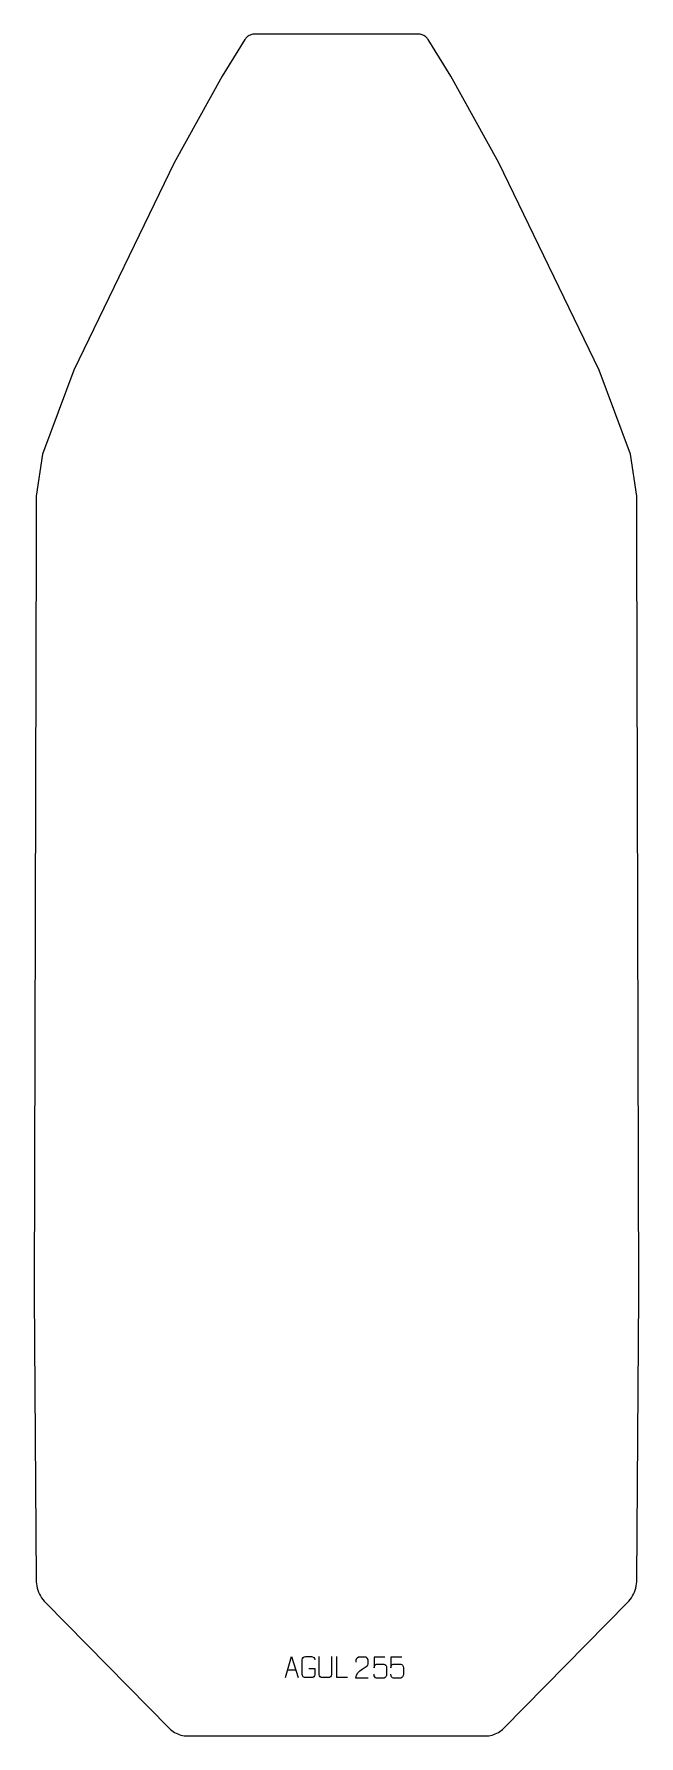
# Model space of a CAD drawing. Header units: millimetres. Extents: x -360 to 360, y -1012 to 1012.
import ezdxf

# ---------------------------------------------------------------- set-up
doc = ezdxf.new("R2010")
doc.units = ezdxf.units.MM
doc.header["$MEASUREMENT"] = 0
doc.layers.add('layer 1', color=7, linetype='Continuous')

msp = doc.modelspace()

# ---------------------------------------------------------------- linework, layer by layer
at = {"layer": 'layer 1', "color": 242, "lineweight": 9}
msp.add_open_spline([(-97.1436, 1012.4988), (-97.1436, 1012.4988), (97.1412, 1012.4988), (97.1412, 1012.4988), (97.1412, 1012.4988), (97.1412, 1012.4988), (98.3367, 1012.4472), (98.3367, 1012.4472), (98.3367, 1012.4472), (98.3367, 1012.4472), (99.5237, 1012.2975), (99.5237, 1012.2975), (99.5237, 1012.2975), (99.5237, 1012.2975), (100.6914, 1012.0471), (100.6914, 1012.0471), (100.6914, 1012.0471), (100.6914, 1012.0471), (101.8354, 1011.6985), (101.8354, 1011.6985), (101.8354, 1011.6985), (101.8354, 1011.6985), (102.9454, 1011.2559), (102.9454, 1011.2559), (102.9454, 1011.2559), (102.9454, 1011.2559), (104.0149, 1010.7212), (104.0149, 1010.7212), (104.0149, 1010.7212), (104.0149, 1010.7212), (105.0352, 1010.0992), (105.0352, 1010.0992), (105.0352, 1010.0992), (105.0352, 1010.0992), (105.9998, 1009.3911), (105.9998, 1009.3911), (105.9998, 1009.3911), (105.9998, 1009.3911), (106.9, 1008.606), (106.9, 1008.606), (106.9, 1008.606), (106.9, 1008.606), (107.7324, 1007.7463), (107.7324, 1007.7463), (107.7324, 1007.7463), (107.7324, 1007.7463), (108.489, 1006.8224), (108.489, 1006.8224), (108.489, 1006.8224), (108.489, 1006.8224), (109.165, 1005.8366), (109.165, 1005.8366), (109.165, 1005.8366), (109.165, 1005.8366), (136.2501, 962.4991), (136.2501, 962.4991), (136.2501, 962.4991), (136.2501, 962.4991), (193.1574, 859.4121), (193.1574, 859.4121), (193.1574, 859.4121), (193.1574, 859.4121), (312.4987, 612.5001), (312.4987, 612.5001), (312.4987, 612.5001), (312.4987, 612.5001), (349.9993, 512.499), (349.9993, 512.499), (349.9993, 512.499), (349.9993, 512.499), (357.4998, 462.4999), (357.4998, 462.4999), (357.4998, 462.4999), (357.4998, 462.4999), (357.4998, 412.5002), (357.4998, 412.5002), (357.4998, 412.5002), (357.4998, 412.5002), (360, -487.5), (360, -487.5), (360, -487.5), (360, -487.5), (357.6108, -826.5106), (357.6108, -826.5106), (357.6108, -826.5106), (357.6108, -826.5106), (357.5126, -829.0387), (357.5126, -829.0387), (357.5126, -829.0387), (357.5126, -829.0387), (357.2519, -831.5577), (357.2519, -831.5577), (357.2519, -831.5577), (357.2519, -831.5577), (356.8305, -834.0518), (356.8305, -834.0518), (356.8305, -834.0518), (356.8305, -834.0518), (356.2467, -836.5156), (356.2467, -836.5156), (356.2467, -836.5156), (356.2467, -836.5156), (355.5089, -838.9364), (355.5089, -838.9364), (355.5089, -838.9364), (355.5089, -838.9364), (354.6171, -841.3038), (354.6171, -841.3038), (354.6171, -841.3038), (354.6171, -841.3038), (353.5731, -843.6119), (353.5731, -843.6119), (353.5731, -843.6119), (353.5731, -843.6119), (352.3843, -845.8447), (352.3843, -845.8447), (352.3843, -845.8447), (352.3843, -845.8447), (351.056, -847.9981), (351.056, -847.9981), (351.056, -847.9981), (351.056, -847.9981), (349.5906, -850.0624), (349.5906, -850.0624), (349.5906, -850.0624), (349.5906, -850.0624), (347.9956, -852.0279), (347.9956, -852.0279), (347.9956, -852.0279), (347.9956, -852.0279), (346.2781, -853.8885), (346.2781, -853.8885), (346.2781, -853.8885), (346.2781, -853.8885), (199.0969, -1003.2661), (199.0969, -1003.2661), (199.0969, -1003.2661), (199.0969, -1003.2661), (197.6146, -1004.6732), (197.6146, -1004.6732), (197.6146, -1004.6732), (197.6146, -1004.6732), (196.0402, -1005.9821), (196.0402, -1005.9821), (196.0402, -1005.9821), (196.0402, -1005.9821), (194.3851, -1007.1843), (194.3851, -1007.1843), (194.3851, -1007.1843), (194.3851, -1007.1843), (192.6524, -1008.2732), (192.6524, -1008.2732), (192.6524, -1008.2732), (192.6524, -1008.2732), (190.8543, -1009.2462), (190.8543, -1009.2462), (190.8543, -1009.2462), (190.8543, -1009.2462), (188.9931, -1010.0974), (188.9931, -1010.0974), (188.9931, -1010.0974), (188.9931, -1010.0974), (187.0815, -1010.8243), (187.0815, -1010.8243), (187.0815, -1010.8243), (187.0815, -1010.8243), (185.1264, -1011.4233), (185.1264, -1011.4233), (185.1264, -1011.4233), (185.1264, -1011.4233), (183.1354, -1011.8919), (183.1354, -1011.8919), (183.1354, -1011.8919), (183.1354, -1011.8919), (181.1184, -1012.2272), (181.1184, -1012.2272), (181.1184, -1012.2272), (181.1184, -1012.2272), (179.0826, -1012.4309), (179.0826, -1012.4309), (179.0826, -1012.4309), (179.0826, -1012.4309), (177.0377, -1012.4988), (177.0377, -1012.4988), (177.0377, -1012.4988), (177.0377, -1012.4988), (-177.0383, -1012.4988), (-177.0383, -1012.4988), (-177.0383, -1012.4988), (-177.0383, -1012.4988), (-179.0826, -1012.4309), (-179.0826, -1012.4309), (-179.0826, -1012.4309), (-179.0826, -1012.4309), (-181.119, -1012.2272), (-181.119, -1012.2272), (-181.119, -1012.2272), (-181.119, -1012.2272), (-183.1354, -1011.8919), (-183.1354, -1011.8919), (-183.1354, -1011.8919), (-183.1354, -1011.8919), (-185.127, -1011.4233), (-185.127, -1011.4233), (-185.127, -1011.4233), (-185.127, -1011.4233), (-187.084, -1010.8243), (-187.084, -1010.8243), (-187.084, -1010.8243), (-187.084, -1010.8243), (-188.9955, -1010.0974), (-188.9955, -1010.0974), (-188.9955, -1010.0974), (-188.9955, -1010.0974), (-190.8543, -1009.2462), (-190.8543, -1009.2462), (-190.8543, -1009.2462), (-190.8543, -1009.2462), (-192.6548, -1008.2732), (-192.6548, -1008.2732), (-192.6548, -1008.2732), (-192.6548, -1008.2732), (-194.3851, -1007.1843), (-194.3851, -1007.1843), (-194.3851, -1007.1843), (-194.3851, -1007.1843), (-196.0408, -1005.9821), (-196.0408, -1005.9821), (-196.0408, -1005.9821), (-196.0408, -1005.9821), (-197.6146, -1004.6732), (-197.6146, -1004.6732), (-197.6146, -1004.6732), (-197.6146, -1004.6732), (-199.0969, -1003.2661), (-199.0969, -1003.2661), (-199.0969, -1003.2661), (-199.0969, -1003.2661), (-346.2781, -853.8885), (-346.2781, -853.8885), (-346.2781, -853.8885), (-346.2781, -853.8885), (-347.9956, -852.0279), (-347.9956, -852.0279), (-347.9956, -852.0279), (-347.9956, -852.0279), (-349.5912, -850.0624), (-349.5912, -850.0624), (-349.5912, -850.0624), (-349.5912, -850.0624), (-351.056, -847.9981), (-351.056, -847.9981), (-351.056, -847.9981), (-351.056, -847.9981), (-352.3861, -845.8447), (-352.3861, -845.8447), (-352.3861, -845.8447), (-352.3861, -845.8447), (-353.5731, -843.6119), (-353.5731, -843.6119), (-353.5731, -843.6119), (-353.5731, -843.6119), (-354.6171, -841.3038), (-354.6171, -841.3038), (-354.6171, -841.3038), (-354.6171, -841.3038), (-355.5089, -838.9364), (-355.5089, -838.9364), (-355.5089, -838.9364), (-355.5089, -838.9364), (-356.2491, -836.5156), (-356.2491, -836.5156), (-356.2491, -836.5156), (-356.2491, -836.5156), (-356.8287, -834.0518), (-356.8287, -834.0518), (-356.8287, -834.0518), (-356.8287, -834.0518), (-357.2519, -831.5577), (-357.2519, -831.5577), (-357.2519, -831.5577), (-357.2519, -831.5577), (-357.5132, -829.0387), (-357.5132, -829.0387), (-357.5132, -829.0387), (-357.5132, -829.0387), (-357.6114, -826.5106), (-357.6114, -826.5106), (-357.6114, -826.5106), (-357.6114, -826.5106), (-360, -487.5), (-360, -487.5), (-360, -487.5), (-360, -487.5), (-357.4998, 412.5002), (-357.4998, 412.5002), (-357.4998, 412.5002), (-357.4998, 412.5002), (-357.4998, 462.4999), (-357.4998, 462.4999), (-357.4998, 462.4999), (-357.4998, 462.4999), (-349.9993, 512.499), (-349.9993, 512.499), (-349.9993, 512.499), (-349.9993, 512.499), (-312.4987, 612.5001), (-312.4987, 612.5001), (-312.4987, 612.5001), (-312.4987, 612.5001), (-193.1574, 859.4121), (-193.1574, 859.4121), (-193.1574, 859.4121), (-193.1574, 859.4121), (-136.2501, 962.4991), (-136.2501, 962.4991), (-136.2501, 962.4991), (-136.2501, 962.4991), (-109.1632, 1005.8366), (-109.1632, 1005.8366), (-109.1632, 1005.8366), (-109.1632, 1005.8366), (-108.4897, 1006.8224), (-108.4897, 1006.8224), (-108.4897, 1006.8224), (-108.4897, 1006.8224), (-107.7324, 1007.7463), (-107.7324, 1007.7463), (-107.7324, 1007.7463), (-107.7324, 1007.7463), (-106.9007, 1008.606), (-106.9007, 1008.606), (-106.9007, 1008.606), (-106.9007, 1008.606), (-105.9998, 1009.3911), (-105.9998, 1009.3911), (-105.9998, 1009.3911), (-105.9998, 1009.3911), (-105.0352, 1010.0992), (-105.0352, 1010.0992), (-105.0352, 1010.0992), (-105.0352, 1010.0992), (-104.0155, 1010.7212), (-104.0155, 1010.7212), (-104.0155, 1010.7212), (-104.0155, 1010.7212), (-102.9461, 1011.2559), (-102.9461, 1011.2559), (-102.9461, 1011.2559), (-102.9461, 1011.2559), (-101.836, 1011.6985), (-101.836, 1011.6985), (-101.836, 1011.6985), (-101.836, 1011.6985), (-100.6914, 1012.0471), (-100.6914, 1012.0471), (-100.6914, 1012.0471), (-100.6914, 1012.0471), (-99.5238, 1012.2975), (-99.5238, 1012.2975), (-99.5238, 1012.2975), (-99.5238, 1012.2975), (-98.3367, 1012.4472), (-98.3367, 1012.4472), (-98.3367, 1012.4472), (-98.3367, 1012.4472), (-97.1436, 1012.4988), (-97.1436, 1012.4988)], degree=3, knots=[0, 0, 0, 0, 0.010752688, 0.010752688, 0.010752688, 0.010752688, 0.021505376, 0.021505376, 0.021505376, 0.021505376, 0.032258065, 0.032258065, 0.032258065, 0.032258065, 0.043010753, 0.043010753, 0.043010753, 0.043010753, 0.053763441, 0.053763441, 0.053763441, 0.053763441, 0.064516129, 0.064516129, 0.064516129, 0.064516129, 0.075268817, 0.075268817, 0.075268817, 0.075268817, 0.086021505, 0.086021505, 0.086021505, 0.086021505, 0.096774194, 0.096774194, 0.096774194, 0.096774194, 0.107526882, 0.107526882, 0.107526882, 0.107526882, 0.11827957, 0.11827957, 0.11827957, 0.11827957, 0.129032258, 0.129032258, 0.129032258, 0.129032258, 0.139784946, 0.139784946, 0.139784946, 0.139784946, 0.150537634, 0.150537634, 0.150537634, 0.150537634, 0.161290323, 0.161290323, 0.161290323, 0.161290323, 0.172043011, 0.172043011, 0.172043011, 0.172043011, 0.182795699, 0.182795699, 0.182795699, 0.182795699, 0.193548387, 0.193548387, 0.193548387, 0.193548387, 0.204301075, 0.204301075, 0.204301075, 0.204301075, 0.215053763, 0.215053763, 0.215053763, 0.215053763, 0.225806452, 0.225806452, 0.225806452, 0.225806452, 0.23655914, 0.23655914, 0.23655914, 0.23655914, 0.247311828, 0.247311828, 0.247311828, 0.247311828, 0.258064516, 0.258064516, 0.258064516, 0.258064516, 0.268817204, 0.268817204, 0.268817204, 0.268817204, 0.279569892, 0.279569892, 0.279569892, 0.279569892, 0.290322581, 0.290322581, 0.290322581, 0.290322581, 0.301075269, 0.301075269, 0.301075269, 0.301075269, 0.311827957, 0.311827957, 0.311827957, 0.311827957, 0.322580645, 0.322580645, 0.322580645, 0.322580645, 0.333333333, 0.333333333, 0.333333333, 0.333333333, 0.344086022, 0.344086022, 0.344086022, 0.344086022, 0.35483871, 0.35483871, 0.35483871, 0.35483871, 0.365591398, 0.365591398, 0.365591398, 0.365591398, 0.376344086, 0.376344086, 0.376344086, 0.376344086, 0.387096774, 0.387096774, 0.387096774, 0.387096774, 0.397849462, 0.397849462, 0.397849462, 0.397849462, 0.408602151, 0.408602151, 0.408602151, 0.408602151, 0.419354839, 0.419354839, 0.419354839, 0.419354839, 0.430107527, 0.430107527, 0.430107527, 0.430107527, 0.440860215, 0.440860215, 0.440860215, 0.440860215, 0.451612903, 0.451612903, 0.451612903, 0.451612903, 0.462365591, 0.462365591, 0.462365591, 0.462365591, 0.47311828, 0.47311828, 0.47311828, 0.47311828, 0.483870968, 0.483870968, 0.483870968, 0.483870968, 0.494623656, 0.494623656, 0.494623656, 0.494623656, 0.505376344, 0.505376344, 0.505376344, 0.505376344, 0.516129032, 0.516129032, 0.516129032, 0.516129032, 0.52688172, 0.52688172, 0.52688172, 0.52688172, 0.537634409, 0.537634409, 0.537634409, 0.537634409, 0.548387097, 0.548387097, 0.548387097, 0.548387097, 0.559139785, 0.559139785, 0.559139785, 0.559139785, 0.569892473, 0.569892473, 0.569892473, 0.569892473, 0.580645161, 0.580645161, 0.580645161, 0.580645161, 0.591397849, 0.591397849, 0.591397849, 0.591397849, 0.602150538, 0.602150538, 0.602150538, 0.602150538, 0.612903226, 0.612903226, 0.612903226, 0.612903226, 0.623655914, 0.623655914, 0.623655914, 0.623655914, 0.634408602, 0.634408602, 0.634408602, 0.634408602, 0.64516129, 0.64516129, 0.64516129, 0.64516129, 0.655913978, 0.655913978, 0.655913978, 0.655913978, 0.666666667, 0.666666667, 0.666666667, 0.666666667, 0.677419355, 0.677419355, 0.677419355, 0.677419355, 0.688172043, 0.688172043, 0.688172043, 0.688172043, 0.698924731, 0.698924731, 0.698924731, 0.698924731, 0.709677419, 0.709677419, 0.709677419, 0.709677419, 0.720430108, 0.720430108, 0.720430108, 0.720430108, 0.731182796, 0.731182796, 0.731182796, 0.731182796, 0.741935484, 0.741935484, 0.741935484, 0.741935484, 0.752688172, 0.752688172, 0.752688172, 0.752688172, 0.76344086, 0.76344086, 0.76344086, 0.76344086, 0.774193548, 0.774193548, 0.774193548, 0.774193548, 0.784946237, 0.784946237, 0.784946237, 0.784946237, 0.795698925, 0.795698925, 0.795698925, 0.795698925, 0.806451613, 0.806451613, 0.806451613, 0.806451613, 0.817204301, 0.817204301, 0.817204301, 0.817204301, 0.827956989, 0.827956989, 0.827956989, 0.827956989, 0.838709677, 0.838709677, 0.838709677, 0.838709677, 0.849462366, 0.849462366, 0.849462366, 0.849462366, 0.860215054, 0.860215054, 0.860215054, 0.860215054, 0.870967742, 0.870967742, 0.870967742, 0.870967742, 0.88172043, 0.88172043, 0.88172043, 0.88172043, 0.892473118, 0.892473118, 0.892473118, 0.892473118, 0.903225806, 0.903225806, 0.903225806, 0.903225806, 0.913978495, 0.913978495, 0.913978495, 0.913978495, 0.924731183, 0.924731183, 0.924731183, 0.924731183, 0.935483871, 0.935483871, 0.935483871, 0.935483871, 0.946236559, 0.946236559, 0.946236559, 0.946236559, 0.956989247, 0.956989247, 0.956989247, 0.956989247, 0.967741935, 0.967741935, 0.967741935, 0.967741935, 0.978494624, 0.978494624, 0.978494624, 0.978494624, 1, 1, 1, 1], dxfattribs=at)
at = {"layer": 'layer 1', "color": 250, "lineweight": 9}
for points, knots in [([(-60.7495, -943.0951), (-60.7495, -943.0951), (-53.3785, -918.1416), (-53.3785, -918.1416), (-53.3785, -918.1416), (-53.3785, -918.1416), (-45.8086, -943.0951), (-45.8086, -943.0951)], [0, 0, 0, 0, 0.333333333, 0.333333333, 0.333333333, 0.333333333, 1, 1, 1, 1]), ([(-33.0241, -932.1094), (-33.0241, -932.1094), (-25.856, -932.1094), (-25.856, -932.1094), (-25.856, -932.1094), (-25.856, -932.1094), (-25.856, -939.2775), (-25.856, -939.2775), (-25.856, -939.2775), (-25.9957, -941.6009), (-27.6729, -943.0805), (-29.8207, -943.0913), (-29.8207, -943.0913), (-32.1525, -943.0909), (-34.4845, -943.0909), (-36.816, -943.0913), (-36.816, -943.0913), (-38.7409, -943.1967), (-40.7131, -941.3122), (-40.7019, -939.2949), (-40.7019, -939.2949), (-40.7015, -933.5248), (-40.7015, -927.7551), (-40.7019, -921.9858), (-40.7019, -921.9858), (-40.6977, -919.8477), (-38.9509, -918.1285), (-36.7986, -918.1419), (-36.7986, -918.1419), (-34.4729, -918.1419), (-32.1468, -918.1419), (-29.8207, -918.1419), (-29.8207, -918.1419), (-27.874, -918.1065), (-25.8826, -919.598), (-25.856, -922.0357)], [0, 0, 0, 0, 0.1, 0.1, 0.1, 0.1, 0.2, 0.2, 0.2, 0.2, 0.3, 0.3, 0.3, 0.3, 0.4, 0.4, 0.4, 0.4, 0.5, 0.5, 0.5, 0.5, 0.6, 0.6, 0.6, 0.6, 0.7, 0.7, 0.7, 0.7, 0.8, 0.8, 0.8, 0.8, 1, 1, 1, 1]), ([(-5.9518, -918.1374), (-5.9522, -923.6769), (-5.8564, -933.8787), (-5.856, -939.4191), (-5.856, -939.4191), (-5.9958, -941.6586), (-7.673, -943.0848), (-9.8207, -943.0953), (-9.8207, -943.0953), (-12.1526, -943.0949), (-14.4845, -943.0949), (-16.816, -943.0953), (-16.816, -943.0953), (-18.741, -943.1968), (-20.7131, -941.3803), (-20.7019, -939.4358), (-20.7019, -939.4358), (-20.7016, -933.8739), (-20.6062, -923.6985), (-20.6066, -918.1374)], [0, 0, 0, 0, 0.166666667, 0.166666667, 0.166666667, 0.166666667, 0.333333333, 0.333333333, 0.333333333, 0.333333333, 0.5, 0.5, 0.5, 0.5, 0.666666667, 0.666666667, 0.666666667, 0.666666667, 1, 1, 1, 1]), ([(13.1955, -943.0952), (13.1955, -943.0952), (0.2464, -943.0952), (0.2464, -943.0952), (0.2464, -943.0952), (0.2464, -943.0952), (0.2464, -918.1416), (0.2464, -918.1416)], [0, 0, 0, 0, 0.333333333, 0.333333333, 0.333333333, 0.333333333, 1, 1, 1, 1]), ([(37.8121, -943.5778), (32.8977, -943.5775), (27.9833, -943.5775), (23.0692, -943.5778), (23.0692, -943.5778), (23.0692, -933.6455), (37.7202, -931.0043), (37.8121, -926.694), (37.8121, -926.694), (37.8118, -925.2699), (37.8118, -923.8462), (37.8121, -922.4229), (37.8121, -922.4229), (37.7952, -920.3458), (35.6724, -918.621), (34.0014, -918.6037), (34.0014, -918.6037), (31.9282, -918.6041), (29.8553, -918.6041), (27.7829, -918.6037), (27.7829, -918.6037), (25.9608, -918.5872), (23.1361, -920.3793), (23.0692, -922.4729), (23.0692, -922.4729), (23.0692, -922.4729), (23.0692, -924.5277), (23.0692, -924.5277)], [0, 0, 0, 0, 0.125, 0.125, 0.125, 0.125, 0.25, 0.25, 0.25, 0.25, 0.375, 0.375, 0.375, 0.375, 0.5, 0.5, 0.5, 0.5, 0.625, 0.625, 0.625, 0.625, 0.75, 0.75, 0.75, 0.75, 1, 1, 1, 1]), ([(57.5997, -918.6528), (57.5997, -918.6528), (44.748, -918.6528), (44.748, -918.6528), (44.748, -918.6528), (44.7483, -922.8834), (44.7483, -927.1143), (44.748, -931.3455), (44.748, -931.3455), (44.7477, -928.0354), (46.3787, -926.9636), (49.1907, -926.9031), (49.1907, -926.9031), (51.6303, -926.9028), (54.0698, -926.9028), (56.509, -926.9031), (56.509, -926.9031), (58.1588, -926.8963), (59.6337, -929.2768), (59.6622, -931.3455), (59.6622, -931.3455), (59.6619, -933.9328), (59.6619, -936.5204), (59.6622, -939.1081), (59.6622, -939.1081), (59.7084, -941.0675), (58.209, -943.5038), (56.5831, -943.5623), (56.5831, -943.5623), (54.6266, -943.562), (49.7316, -943.562), (47.7746, -943.5623), (47.7746, -943.5623), (45.9291, -943.5711), (44.822, -941.6063), (44.8012, -939.0552)], [0, 0, 0, 0, 0.1, 0.1, 0.1, 0.1, 0.2, 0.2, 0.2, 0.2, 0.3, 0.3, 0.3, 0.3, 0.4, 0.4, 0.4, 0.4, 0.5, 0.5, 0.5, 0.5, 0.6, 0.6, 0.6, 0.6, 0.7, 0.7, 0.7, 0.7, 0.8, 0.8, 0.8, 0.8, 1, 1, 1, 1]), ([(77.5997, -918.6528), (77.5997, -918.6528), (64.748, -918.6528), (64.748, -918.6528), (64.748, -918.6528), (64.7483, -922.8834), (64.7483, -927.1143), (64.748, -931.3455), (64.748, -931.3455), (64.7477, -928.0354), (66.3787, -926.9636), (69.1907, -926.9031), (69.1907, -926.9031), (71.6303, -926.9028), (74.0698, -926.9028), (76.509, -926.9031), (76.509, -926.9031), (78.1588, -926.8963), (79.6337, -929.2768), (79.6622, -931.3455), (79.6622, -931.3455), (79.6619, -933.9328), (79.6619, -936.5204), (79.6622, -939.1081), (79.6622, -939.1081), (79.7084, -941.0675), (78.209, -943.5038), (76.5831, -943.5623), (76.5831, -943.5623), (74.6266, -943.562), (69.7316, -943.562), (67.7746, -943.5623), (67.7746, -943.5623), (65.9291, -943.5711), (64.822, -941.6063), (64.8012, -939.0552)], [0, 0, 0, 0, 0.1, 0.1, 0.1, 0.1, 0.2, 0.2, 0.2, 0.2, 0.3, 0.3, 0.3, 0.3, 0.4, 0.4, 0.4, 0.4, 0.5, 0.5, 0.5, 0.5, 0.6, 0.6, 0.6, 0.6, 0.7, 0.7, 0.7, 0.7, 0.8, 0.8, 0.8, 0.8, 1, 1, 1, 1])]:
    msp.add_open_spline(points, degree=3, knots=knots, dxfattribs=at)
msp.add_open_spline([(-58.0269, -933.8457), (-58.0269, -933.8457), (-48.5312, -933.8457), (-48.5312, -933.8457)], degree=3, dxfattribs=at)

doc.saveas('drawing.dxf')
